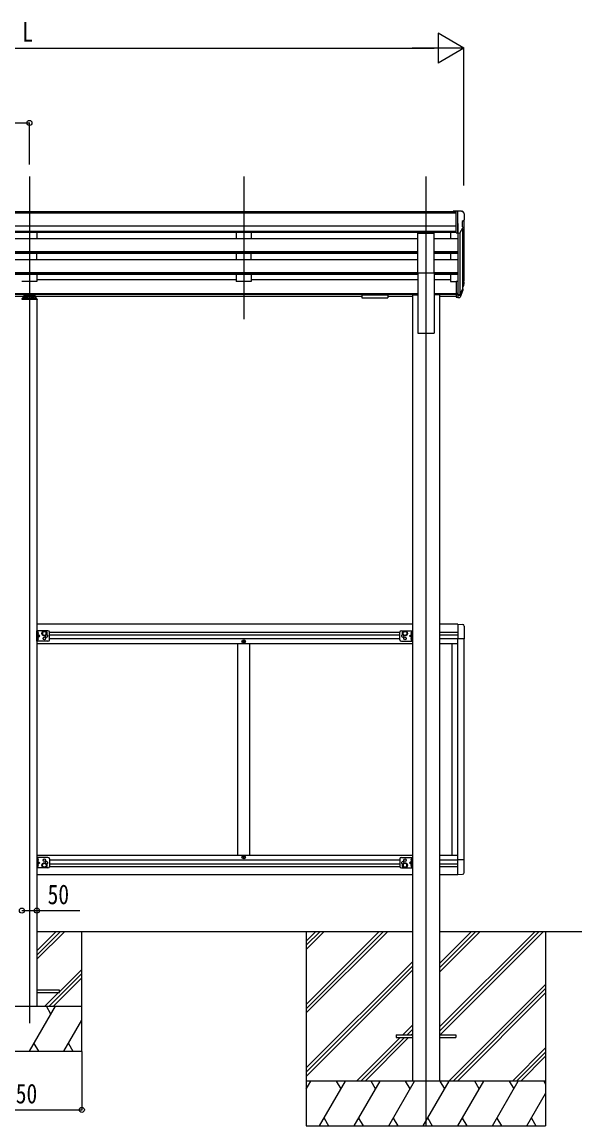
# Model space of a CAD drawing. Units: millimetres, scale not verified. Extents: x -10512 to 10512, y -7425 to 7425.
# Drawn here: x -496 to 1375, y -4235 to -544 of the extents above; entities that cross this region are included whole.
import ezdxf
from ezdxf.enums import TextEntityAlignment as Align

# ---------------------------------------------------------------- set-up
doc = ezdxf.new("R2010")
doc.units = ezdxf.units.MM
doc.header["$LTSCALE"] = 30
for name, color, linetype in [('0-3_YKK_12', 2, 'Continuous'), ('0-4_YKK_13', 4, 'Continuous'), ('0-5_YKK_A1', 4, 'Continuous'), ('0-6_YKK_D', 6, 'Continuous')]:
    doc.layers.add(name, color=color, linetype=linetype)
doc.styles.add('ＭＳ ゴシック', font='')
doc.styles.get('ＭＳ ゴシック').set_extended_font_data('MS Gothic')

msp = doc.modelspace()

# ---------------------------------------------------------------- linework, layer by layer
at = {"layer": '0-3_YKK_12'}
for p, q in [((-471.35, -1060.15), (-471.35, -1537.67)), ((244.65, -1060.15), (244.65, -1537.67)), ((-471.35, -1464.57), (-471.35, -3891.42))]:
    msp.add_line(p, q, dxfattribs=at)
msp.add_lwpolyline([(853.65, -1060.15), (853.65, -3984.56), (853.65, -4234.56)], dxfattribs=at)
at = {"layer": '0-4_YKK_13'}
for p, q in [((954.15, -1176.54), (944.15, -1176.63)), ((944.15, -1178.14), (944.15, -1176.63)), ((954.15, -1248.52), (954.15, -1176.54)), ((972.65, -1176.54), (954.15, -1176.54)), ((960.65, -1249.52), (960.65, -1176.54)), ((972.65, -1176.54), (974.98, -1176.68)), ((975.74, -1177.11), (979.81, -1182.91)), ((974.65, -1211.05), (974.65, -1227.33)), ((980.12, -1207.72), (974.8, -1210.79)), ((982.65, -1185.91), (982.65, -1186.54)), ((881.15, -1381.99), (881.15, -1250.19)), ((954.15, -1248.52), (960.65, -1248.52)), ((960.65, -1249.52), (965.86, -1249.21)), ((968.28, -1247.71), (977.28, -1232.12)), ((826.15, -1381.99), (881.15, -1381.99)), ((954.15, -1410.26), (954.15, -1464.29)), ((954.15, -1410.26), (960.65, -1410.26)), ((960.65, -1410.26), (960.65, -1465.04)), ((967.09, -1454.62), (974.84, -1439.21)), ((978.95, -1423.07), (975.68, -1430.14)), ((979.56, -1424.45), (975.68, -1432.4)), ((977.24, -1435.73), (976.9, -1440.13)), ((-445.85, -1471.56), (-496.85, -1471.56)), ((-447.35, -1468.56), (-495.35, -1468.56)), ((-493.85, -1464.09), (-493.85, -1468.56)), ((-491.35, -1461.52), (-489.85, -1461.52)), ((-491.35, -1464.04), (-491.35, -1468.56)), ((-491.35, -1464.04), (-489.85, -1464.04)), ((-491.35, -1465.93), (-451.35, -1465.93)), ((-452.85, -1455.6), (-489.85, -1455.6)), ((-489.85, -1455.6), (-489.85, -1464.04)), ((-489.85, -1458.09), (-452.85, -1458.09)), ((-487.25, -1460.53), (-487.25, -1461.01)), ((-483.8, -1462.41), (-483.8, -1462.75)), ((-481.84, -1462.09), (-481.84, -1462.42)), ((-481.35, -1461.18), (-481.35, -1463.86)), ((-480.86, -1462.09), (-480.86, -1462.42)), ((-478.9, -1462.75), (-478.9, -1462.41)), ((-475.45, -1460.53), (-475.45, -1461.01)), ((-467.25, -1460.53), (-467.25, -1461.01)), ((-463.8, -1462.41), (-463.8, -1462.75)), ((-461.84, -1462.09), (-461.84, -1462.42)), ((-461.35, -1461.18), (-461.35, -1463.86)), ((-460.86, -1462.09), (-460.86, -1462.42)), ((-458.9, -1462.75), (-458.9, -1462.41)), ((-455.45, -1460.53), (-455.45, -1461.01)), ((-452.85, -1455.6), (-452.85, -1464.04)), ((-452.85, -1461.52), (-451.35, -1461.52)), ((-452.85, -1464.04), (-451.35, -1464.04)), ((-451.35, -1464.04), (-451.35, -1468.56)), ((-448.85, -1468.56), (-448.85, -1464.09)), ((-445.85, -1470.06), (-445.85, -1471.56)), ((639.65, -1454.84), (639.65, -1465.6)), ((639.65, -1455.03), (639.65, -1456.58)), ((641.65, -1454.18), (724.65, -1454.18)), ((641.65, -1456.36), (724.65, -1456.36)), ((641.65, -1466.27), (724.65, -1466.27)), ((726.65, -1454.84), (726.65, -1465.6)), ((954.15, -1450.39), (960.65, -1450.39)), ((954.15, -1455.27), (960.65, -1455.27)), ((954.15, -1464.29), (960.65, -1464.29)), ((960.65, -1455.29), (965.79, -1455.29)), ((960.65, -1457.1), (965.5, -1457.1)), ((960.65, -1465.04), (965.5, -1465.04)), ((976.29, -1439.57), (968.1, -1455.75)), ((976.9, -1440.13), (968.1, -1463.68)), ((-446.35, -2614.06), (-446.35, -2579.06)), ((-409.35, -2579.06), (-446.35, -2579.06)), ((-443.85, -2614.06), (-443.85, -2579.06)), ((-443.85, -2582.86), (-443.56, -2582.86)), ((-443.85, -2582.86), (-443.85, -2592.26)), ((-443.56, -2582.86), (-443.56, -2592.26)), ((771.45, -2579.06), (808.45, -2579.06)), ((805.95, -2582.86), (805.66, -2582.86)), ((805.66, -2582.86), (805.66, -2592.26)), ((805.95, -2614.06), (805.95, -2579.06)), ((805.95, -2582.86), (805.95, -2592.26)), ((808.45, -2614.06), (808.45, -2579.06)), ((960.65, -2557.06), (975.94, -2557.86)), ((960.65, -2557.06), (960.65, -2606.25)), ((981.15, -2563.35), (981.15, -2606.25)), ((-409.35, -2614.06), (-446.35, -2614.06)), ((-443.82, -2586.41), (-444.43, -2587.56)), ((-443.82, -2588.7), (-444.43, -2587.56)), ((-443.82, -2604.41), (-444.43, -2605.56)), ((-443.82, -2606.7), (-444.43, -2605.56)), ((-443.56, -2592.26), (-443.85, -2592.26)), ((-443.85, -2596.56), (-436.85, -2596.56)), ((-443.56, -2600.86), (-443.85, -2600.86)), ((-443.85, -2610.26), (-443.85, -2600.86)), ((-443.85, -2610.26), (-443.56, -2610.26)), ((-441.74, -2585.41), (-443.76, -2586.41)), ((-441.74, -2589.71), (-443.76, -2588.7)), ((-441.74, -2603.41), (-443.76, -2604.41)), ((-441.74, -2607.71), (-443.76, -2606.7)), ((-443.56, -2610.26), (-443.56, -2600.86)), ((-404.35, -2609.06), (-404.35, -2584.06)), ((246.15, -2615.56), (247.15, -2615.56)), ((766.45, -2609.06), (766.45, -2584.06)), ((771.45, -2614.06), (808.45, -2614.06)), ((805.95, -2596.56), (798.95, -2596.56)), ((803.84, -2585.41), (805.86, -2586.41)), ((803.84, -2589.71), (805.86, -2588.7)), ((803.84, -2603.41), (805.86, -2604.41)), ((803.84, -2607.71), (805.86, -2606.7)), ((805.66, -2592.26), (805.95, -2592.26)), ((805.66, -2600.86), (805.95, -2600.86)), ((805.66, -2610.26), (805.66, -2600.86)), ((805.95, -2610.26), (805.66, -2610.26)), ((805.93, -2586.41), (806.54, -2587.56)), ((805.93, -2588.7), (806.54, -2587.56)), ((805.93, -2604.41), (806.54, -2605.56)), ((805.93, -2606.7), (806.54, -2605.56)), ((805.95, -2610.26), (805.95, -2600.86)), ((981.15, -2606.25), (960.65, -2606.25)), ((-446.35, -3337.06), (-446.35, -3372.06)), ((-409.35, -3337.06), (-446.35, -3337.06)), ((-443.82, -3344.41), (-444.43, -3345.56)), ((-443.82, -3346.7), (-444.43, -3345.56)), ((-443.85, -3337.06), (-443.85, -3372.06)), ((-443.85, -3340.86), (-443.56, -3340.86)), ((-443.85, -3340.86), (-443.85, -3350.26)), ((-443.56, -3350.26), (-443.85, -3350.26)), ((-443.85, -3354.56), (-436.85, -3354.56)), ((-441.74, -3343.41), (-443.76, -3344.41)), ((-441.74, -3347.71), (-443.76, -3346.7)), ((-443.56, -3340.86), (-443.56, -3350.26)), ((-404.35, -3342.06), (-404.35, -3367.06)), ((246.15, -3335.56), (247.15, -3335.56)), ((766.45, -3342.06), (766.45, -3367.06)), ((771.45, -3337.06), (808.45, -3337.06)), ((805.95, -3354.56), (798.95, -3354.56)), ((803.84, -3343.41), (805.86, -3344.41)), ((803.84, -3347.71), (805.86, -3346.7)), ((805.95, -3340.86), (805.66, -3340.86)), ((805.66, -3340.86), (805.66, -3350.26)), ((805.66, -3350.26), (805.95, -3350.26)), ((805.93, -3344.41), (806.54, -3345.56)), ((805.93, -3346.7), (806.54, -3345.56)), ((805.95, -3337.06), (805.95, -3372.06)), ((805.95, -3340.86), (805.95, -3350.26)), ((808.45, -3337.06), (808.45, -3372.06)), ((981.15, -3344.87), (960.65, -3344.87)), ((960.65, -3394.06), (960.65, -3344.87)), ((981.15, -3387.76), (981.15, -3344.87)), ((-409.35, -3372.06), (-446.35, -3372.06)), ((-443.82, -3362.41), (-444.43, -3363.56)), ((-443.82, -3364.7), (-444.43, -3363.56)), ((-443.56, -3358.86), (-443.85, -3358.86)), ((-443.85, -3368.26), (-443.85, -3358.86)), ((-443.85, -3368.26), (-443.56, -3368.26)), ((-441.74, -3361.41), (-443.76, -3362.41)), ((-441.74, -3365.71), (-443.76, -3364.7)), ((-443.56, -3368.26), (-443.56, -3358.86)), ((771.45, -3372.06), (808.45, -3372.06)), ((803.84, -3361.41), (805.86, -3362.41)), ((803.84, -3365.71), (805.86, -3364.7)), ((805.66, -3358.86), (805.95, -3358.86)), ((805.66, -3368.26), (805.66, -3358.86)), ((805.95, -3368.26), (805.66, -3368.26)), ((805.93, -3362.41), (806.54, -3363.56)), ((805.93, -3364.7), (806.54, -3363.56)), ((805.95, -3368.26), (805.95, -3358.86)), ((960.65, -3394.06), (975.94, -3393.26)), ((-446.35, -3788.56), (-371.35, -3788.56)), ((753.65, -3930.06), (753.65, -3939.06)), ((753.65, -3930.06), (808.45, -3930.06)), ((753.65, -3939.06), (808.45, -3939.06)), ((898.85, -3930.06), (953.65, -3930.06)), ((898.85, -3939.06), (953.65, -3939.06)), ((953.65, -3930.06), (953.65, -3939.06))]:
    msp.add_line(p, q, dxfattribs=at)
for points in [[(826.15, -1381.99), (826.15, -1250.19), (881.15, -1250.19)], [(-482.82, -1462.65), (-482.63, -1462.67), (-482.55, -1462.68), (-482.44, -1462.68), (-482.27, -1462.67), (-482.13, -1462.64), (-482, -1462.6), (-481.91, -1462.55), (-481.86, -1462.49)], [(-480.84, -1462.49), (-480.78, -1462.55), (-480.69, -1462.6), (-480.57, -1462.64), (-480.42, -1462.67), (-480.25, -1462.68), (-480.15, -1462.68), (-480.07, -1462.67), (-479.88, -1462.65)], [(-462.82, -1462.65), (-462.63, -1462.67), (-462.55, -1462.68), (-462.44, -1462.68), (-462.27, -1462.67), (-462.13, -1462.64), (-462, -1462.6), (-461.91, -1462.55), (-461.86, -1462.49)], [(-460.84, -1462.49), (-460.78, -1462.55), (-460.69, -1462.6), (-460.57, -1462.64), (-460.42, -1462.67), (-460.25, -1462.68), (-460.15, -1462.68), (-460.07, -1462.67), (-459.88, -1462.65)], [(639.65, -1454.84), (639.69, -1454.65), (639.77, -1454.51), (639.87, -1454.42), (639.97, -1454.36), (640.09, -1454.31), (640.39, -1454.25), (640.88, -1454.2), (641.42, -1454.18), (641.65, -1454.18)], [(639.65, -1465.6), (639.69, -1465.8), (639.77, -1465.94), (639.87, -1466.03), (639.97, -1466.09), (640.09, -1466.14), (640.39, -1466.2), (640.88, -1466.24), (641.42, -1466.26), (641.65, -1466.27)], [(724.65, -1454.18), (725, -1454.18), (725.53, -1454.21), (725.98, -1454.26), (726.29, -1454.34), (726.46, -1454.44), (726.58, -1454.57), (726.64, -1454.75), (726.65, -1454.84)], [(724.65, -1466.27), (725, -1466.26), (725.53, -1466.24), (725.98, -1466.19), (726.29, -1466.11), (726.46, -1466.01), (726.58, -1465.87), (726.64, -1465.69), (726.65, -1465.6)], [(-443.25, -2601.13), (-436.85, -2596.56), (-443.25, -2591.98)], [(243.15, -2614.56), (242.15, -2614.56), (242.15, -2615.56), (243.15, -2615.56)], [(245.15, -2613.56), (245.15, -2612.56), (244.15, -2612.56), (244.15, -2613.56)], [(244.15, -2616.56), (244.15, -2617.56), (245.15, -2617.56), (245.15, -2616.56)], [(247.15, -2615.56), (247.15, -2614.56), (246.15, -2614.56)], [(805.35, -2601.13), (798.95, -2596.56), (805.35, -2591.98)], [(-443.25, -3349.98), (-436.85, -3354.56), (-443.25, -3359.13)], [(243.15, -3336.56), (242.15, -3336.56), (242.15, -3335.56), (243.15, -3335.56)], [(244.15, -3334.56), (244.15, -3333.56), (245.15, -3333.56), (245.15, -3334.56)], [(245.15, -3337.56), (245.15, -3338.56), (244.15, -3338.56), (244.15, -3337.56)], [(247.15, -3335.56), (247.15, -3336.56), (246.15, -3336.56)], [(805.35, -3349.98), (798.95, -3354.56), (805.35, -3359.13)], [(-371.35, -3788.56), (-371.35, -3780.56), (-446.35, -3780.56)]]:
    msp.add_lwpolyline(points, dxfattribs=at)
for points in [[(-421.35, -2580.55), (-427.85, -2584.3), (-427.85, -2591.81), (-421.35, -2595.56), (-414.85, -2591.81), (-414.85, -2584.3)], [(783.45, -2580.55), (789.95, -2584.3), (789.95, -2591.81), (783.45, -2595.56), (776.95, -2591.81), (776.95, -2584.3)], [(-421.35, -3370.56), (-427.85, -3366.81), (-427.85, -3359.31), (-421.35, -3355.55), (-414.85, -3359.31), (-414.85, -3366.81)], [(783.45, -3370.56), (789.95, -3366.81), (789.95, -3359.31), (783.45, -3355.55), (776.95, -3359.31), (776.95, -3366.81)]]:
    msp.add_lwpolyline(points, close=True, dxfattribs=at)
for centre, radius in [((-421.35, -2588.06), 8.5), ((-421.35, -2588.06), 7.5), ((-421.35, -2588.06), 6.5), ((783.45, -2588.06), 8.5), ((783.45, -2588.06), 7.5), ((783.45, -2588.06), 6.5), ((-421.35, -2605.06), 4.25), ((244.65, -2615.06), 5.9), ((783.45, -2605.06), 4.25), ((-421.35, -3363.06), 8.5), ((-421.35, -3363.06), 7.5), ((-421.35, -3363.06), 6.5), ((-421.35, -3346.06), 4.25), ((244.65, -3336.06), 5.9), ((783.45, -3363.06), 8.5), ((783.45, -3363.06), 7.5), ((783.45, -3363.06), 6.5), ((783.45, -3346.06), 4.25)]:
    msp.add_circle(centre, radius, dxfattribs=at)
for centre, radius, start, end in [((974.92, -1177.68), 1, 35, 86.5), ((974.95, -1211.05), 0.3, 120, 180), ((979.65, -1185.91), 3, 0, 87), ((975.75, -1203.35), 6.18, 315.00103, 354.2965), ((780.65, -1186.54), 202, 355.05096, 0), ((965.68, -1246.21), 3, 273.5, 330), ((974.95, -1227.33), 0.3, 180, 265.2833), ((974.68, -1230.62), 3, 330, 85.2833), ((950.07, -1413.58), 30.41, 341.80266, 352.8448), ((951.47, -1415.34), 29.53, 342.01856, 353.49194), ((-495.35, -1470.06), 1.5, 90, 180), ((-447.35, -1470.06), 1.5, 0, 90), ((-447.45, -2587.56), 6.1, 309.60193, 50.39807), ((-409.35, -2584.06), 5, 0, 90), ((771.45, -2584.06), 5, 90, 180), ((809.55, -2587.56), 6.1, 129.60193, 230.39807), ((975.65, -2563.35), 5.5, 0, 87), ((-447.45, -2605.56), 6.1, 309.60193, 50.39807), ((-414.35, -2596.56), 4.25, 173.70569, 85.23923), ((-409.35, -2609.06), 5, 270, 0), ((243.15, -2613.56), 1, 270, 0), ((243.15, -2616.56), 1, 0, 90), ((246.15, -2613.56), 1, 180, 270), ((246.15, -2616.56), 1, 90, 180), ((771.45, -2609.06), 5, 180, 270), ((776.45, -2596.56), 4.25, 94.76077, 6.29431), ((809.55, -2605.56), 6.1, 129.60193, 230.39807), ((-447.45, -3345.56), 6.1, 309.60193, 50.39807), ((-414.35, -3354.56), 4.25, 274.76077, 186.29431), ((-409.35, -3342.06), 5, 0, 90), ((243.15, -3334.56), 1, 270, 0), ((243.15, -3337.56), 1, 0, 90), ((246.15, -3334.56), 1, 180, 270), ((246.15, -3337.56), 1, 90, 180), ((771.45, -3342.06), 5, 90, 180), ((776.45, -3354.56), 4.25, 353.70569, 265.23923), ((809.55, -3345.56), 6.1, 129.60193, 230.39807), ((-447.45, -3363.56), 6.1, 309.60193, 50.39807), ((-409.35, -3367.06), 5, 270, 0), ((771.45, -3367.06), 5, 180, 270), ((809.55, -3363.56), 6.1, 129.60193, 230.39807), ((975.65, -3387.76), 5.5, 273, 0)]:
    msp.add_arc(centre, radius, start, end, dxfattribs=at)
for centre, major_axis, ratio, start_param, end_param in [((890.73, -1415.67), (88.05, 0), 0.90356, 5.9828017, 6.0168888), ((975.94, -1435.73), (-1.3, 0), 0.90356, 2.9359903, 4.9130961), ((890.02, -1419.54), (89.07, 0), 0.90356, 6.0316505, 6.077583), ((892.79, -1409.09), (-87.93, 4.42), 0.541684, 3.060334, 3.2172517), ((892, -1415.77), (89.06, 1.43), 0.57596, 6.1985533, 6.3701348), ((-491.35, -1464.09), (0, 2.57), 0.97237, 6.2831853, 7.8539816), ((-481.35, -1460.53), (5.9, 0), 0.342073, 0, 3.1415927), ((-481.35, -1455.24), (8.02, 0), 0.939674, 4.4018361, 4.5279947), ((-481.35, -1455.57), (8.02, 0), 0.939674, 4.4018361, 4.5279947), ((-481.35, -1454.57), (8.02, 0), 0.939674, 4.6512338, 4.7735441), ((-481.35, -1455.24), (-8.02, 0), 0.939674, 1.7551906, 1.8813492), ((-481.35, -1455.57), (-8.02, 0), 0.939674, 1.7551906, 1.8813492), ((-461.35, -1460.53), (5.9, 0), 0.342073, 0, 3.1415927), ((-461.35, -1455.24), (8.02, 0), 0.939674, 4.4018361, 4.5279947), ((-461.35, -1455.57), (8.02, 0), 0.939674, 4.4018361, 4.5279947), ((-461.35, -1454.57), (8.02, 0), 0.939674, 4.6512338, 4.7735441), ((-461.35, -1455.24), (-8.02, 0), 0.939674, 1.7551906, 1.8813492), ((-461.35, -1455.57), (-8.02, 0), 0.939674, 1.7551906, 1.8813492), ((-451.35, -1464.09), (0, 2.57), 0.97237, 4.712389, 6.2831853), ((641.65, -1456.58), (2, 0), 0.109601, 1.5707963, 3.1415927), ((724.65, -1456.58), (2, 0), 0.109601, 0, 1.5707963), ((965.5, -1454.39), (3, 0), 0.90356, 4.712389, 5.7595865), ((965.5, -1462.32), (-3, 0), 0.90356, 1.5707963, 2.6179939), ((965.79, -1453.94), (1.5, 0), 0.90356, 4.712389, 5.7595865)]:
    msp.add_ellipse(centre, major_axis=major_axis, ratio=ratio, start_param=start_param, end_param=end_param, dxfattribs=at)
for centre in [(-481.35, -1461.01), (-461.35, -1461.01)]:
    msp.add_ellipse(centre, major_axis=(5.9, 0), ratio=0.342073, dxfattribs=at)
at = {"layer": '0-5_YKK_A1'}
for p, q in [((954.15, -1178.14), (-1896.85, -1178.14)), ((954.15, -1183.36), (-1896.85, -1183.36)), ((960.65, -1217.64), (960.65, -1410.26)), ((980.65, -1207.12), (980.65, -1409.9)), ((954.15, -1226.89), (-1896.85, -1226.89)), ((954.15, -1244.74), (-1896.85, -1244.74)), ((954.15, -1247.99), (-1896.85, -1247.99)), ((-446.35, -1248.09), (-446.35, -1268.57)), ((219.65, -1248.09), (219.65, -1268.57)), ((269.65, -1248.09), (269.65, -1268.57)), ((935.65, -1247.99), (935.65, -1268.57)), ((966.65, -1249.05), (966.66, -1455.04)), ((975.68, -1234.89), (975.68, -1436.61)), ((826.15, -1268.57), (-1768.85, -1268.57)), ((-446.35, -1268.57), (-496.35, -1268.57)), ((269.65, -1268.57), (219.65, -1268.57)), ((960.65, -1268.57), (881.15, -1268.57)), ((826.15, -1311.93), (-1768.85, -1311.93)), ((826.15, -1313.43), (-1768.85, -1313.43)), ((826.15, -1317.75), (-1768.85, -1317.75)), ((-446.35, -1338.67), (-446.35, -1317.75)), ((219.65, -1317.75), (219.65, -1338.67)), ((269.65, -1338.67), (269.65, -1317.75)), ((960.65, -1311.93), (881.15, -1311.93)), ((960.65, -1313.43), (881.15, -1313.43)), ((960.65, -1317.75), (881.15, -1317.75)), ((935.65, -1317.75), (935.65, -1338.67)), ((826.15, -1338.67), (-1768.85, -1338.67)), ((-446.35, -1338.67), (-496.35, -1338.67)), ((269.65, -1338.67), (219.65, -1338.67)), ((960.65, -1338.67), (881.15, -1338.67)), ((826.15, -1382.04), (-1768.85, -1382.04)), ((826.15, -1383.53), (-1768.85, -1383.53)), ((826.15, -1387.85), (-1768.85, -1387.85)), ((-446.35, -1387.85), (-446.35, -1410.89)), ((219.65, -1387.85), (219.65, -1410.89)), ((269.65, -1387.85), (269.65, -1410.89)), ((881.15, -1381.99), (881.15, -1584.56)), ((960.65, -1382.04), (881.15, -1382.04)), ((960.65, -1383.53), (881.15, -1383.53)), ((960.65, -1387.85), (881.15, -1387.85)), ((935.65, -1387.85), (935.65, -1410.89)), ((-446.35, -1410.89), (-496.35, -1410.89)), ((219.65, -1405.95), (-446.35, -1405.95)), ((269.65, -1410.89), (219.65, -1410.89)), ((826.15, -1405.95), (269.65, -1405.95)), ((935.65, -1405.95), (881.15, -1405.95)), ((935.65, -1410.89), (954.15, -1410.89)), ((826.15, -1452.97), (-1768.85, -1452.97)), ((826.15, -1454.36), (-1768.85, -1454.36)), ((639.65, -1462.05), (-1582.35, -1462.05)), ((-446.35, -1471.56), (-446.35, -3834.56)), ((808.45, -1462.05), (726.65, -1462.05)), ((808.45, -1455.56), (826.15, -1455.56)), ((808.45, -1455.56), (808.45, -4084.56)), ((954.15, -1452.97), (881.15, -1452.97)), ((954.15, -1454.36), (881.15, -1454.36)), ((898.85, -1455.56), (881.15, -1455.56)), ((898.85, -1455.56), (898.85, -4084.56)), ((954.15, -1462.05), (898.85, -1462.05)), ((808.45, -2557.56), (-446.35, -2557.56)), ((960.65, -2557.56), (898.85, -2557.56)), ((-404.37, -2583.56), (766.48, -2583.56)), ((-404.35, -2592.56), (766.45, -2592.56)), ((766.45, -2606.06), (-404.35, -2606.06)), ((898.85, -2583.56), (960.65, -2583.56)), ((898.85, -2592.56), (960.65, -2592.56)), ((960.65, -2606.06), (898.85, -2606.06)), ((960.65, -3344.87), (960.65, -2606.06)), ((980.65, -2606.25), (980.65, -3344.86)), ((-446.35, -2621.56), (808.45, -2621.56)), ((224.65, -3329.56), (224.65, -2621.56)), ((264.65, -3329.56), (264.65, -2621.56)), ((898.85, -2621.56), (960.65, -2621.56)), ((940.65, -3329.56), (940.65, -2621.56)), ((-446.35, -3329.56), (808.45, -3329.56)), ((-404.35, -3345.06), (766.45, -3345.06)), ((898.85, -3329.56), (960.65, -3329.56)), ((898.85, -3345.06), (960.65, -3345.06)), ((-446.35, -3393.56), (808.45, -3393.56)), ((-404.37, -3367.56), (766.48, -3367.56)), ((-404.35, -3358.56), (766.45, -3358.56)), ((898.85, -3358.56), (960.65, -3358.56)), ((898.85, -3367.56), (960.65, -3367.56)), ((898.85, -3393.56), (960.65, -3393.56)), ((-446.35, -3584.56), (808.45, -3584.56)), ((-446.35, -3677.32), (-353.58, -3584.56)), ((-446.35, -3663.18), (-367.73, -3584.56)), ((-446.35, -3649.04), (-381.87, -3584.56)), ((-296.35, -3984.56), (-296.35, -3584.56)), ((453.45, -3584.56), (453.45, -4234.56)), ((453.45, -3828.73), (697.63, -3584.56)), ((453.45, -3842.88), (711.77, -3584.56)), ((453.45, -3857.02), (725.92, -3584.56)), ((453.45, -3644.89), (513.78, -3584.56)), ((453.45, -3630.75), (499.64, -3584.56)), ((453.45, -3616.6), (485.5, -3584.56)), ((898.85, -3584.56), (1374.69, -3584.56)), ((898.85, -3932.12), (1246.42, -3584.56)), ((898.85, -3903.83), (1218.13, -3584.56)), ((898.85, -3917.97), (1232.27, -3584.56)), ((898.85, -3719.99), (1034.28, -3584.56)), ((898.85, -3691.7), (1006, -3584.56)), ((898.85, -3705.84), (1020.14, -3584.56)), ((1253.45, -3584.56), (1253.45, -4234.56)), ((453.45, -4040.87), (808.45, -3685.87)), ((-405.59, -3834.56), (-296.35, -3725.31)), ((-371.35, -3786.17), (-296.35, -3711.17)), ((453.45, -4055.01), (808.45, -3700.01)), ((453.45, -4069.15), (808.45, -3714.15)), ((-391.45, -3834.56), (-296.35, -3739.45)), ((930.26, -4084.56), (1253.45, -3761.37)), ((-419.74, -3834.56), (-373.74, -3788.56)), ((944.4, -4084.56), (1253.45, -3775.51)), ((958.55, -4084.56), (1253.45, -3789.65)), ((-646.35, -3834.56), (-296.35, -3834.56)), ((-471.34, -3984.56), (-384.74, -3834.56)), ((-399.74, -3860.54), (-414.74, -3834.56)), ((-355.87, -3984.56), (-296.35, -3881.45)), ((776.39, -3930.06), (808.45, -3898)), ((621.89, -4084.56), (767.39, -3939.06)), ((636.04, -4084.56), (781.54, -3939.06)), ((650.18, -4084.56), (795.68, -3939.06)), ((790.54, -3930.06), (808.45, -3912.14)), ((804.68, -3930.06), (808.45, -3926.28)), ((-646.35, -3984.56), (-296.35, -3984.56)), ((-456.34, -3958.58), (-441.35, -3984.56)), ((-340.87, -3958.58), (-325.88, -3984.56)), ((1142.39, -4084.56), (1253.45, -3973.5)), ((1156.54, -4084.56), (1253.45, -3987.64)), ((1170.68, -4084.56), (1253.45, -4001.78)), ((1253.45, -4084.56), (453.45, -4084.56)), ((453.45, -4112.06), (469.33, -4084.56)), ((498.2, -4234.56), (584.8, -4084.56)), ((569.8, -4110.54), (554.8, -4084.56)), ((613.67, -4234.56), (700.27, -4084.56)), ((685.27, -4110.54), (670.27, -4084.56)), ((729.14, -4234.56), (815.74, -4084.56)), ((800.74, -4110.54), (785.74, -4084.56)), ((844.61, -4234.56), (931.21, -4084.56)), ((916.21, -4110.54), (901.21, -4084.56)), ((960.08, -4234.56), (1046.68, -4084.56)), ((1031.68, -4110.54), (1016.68, -4084.56)), ((1075.55, -4234.56), (1162.15, -4084.56)), ((1132.15, -4084.56), (1147.15, -4110.54)), ((1247.62, -4084.56), (1253.45, -4094.66)), ((1191.02, -4234.56), (1253.45, -4126.42)), ((453.45, -4234.56), (1253.45, -4234.56)), ((513.2, -4208.58), (528.2, -4234.56)), ((628.67, -4208.58), (643.67, -4234.56)), ((744.14, -4208.58), (759.14, -4234.56)), ((859.61, -4208.58), (874.61, -4234.56)), ((975.08, -4208.58), (990.08, -4234.56)), ((1090.55, -4208.58), (1105.55, -4234.56)), ((1206.02, -4208.58), (1221.02, -4234.56))]:
    msp.add_line(p, q, dxfattribs=at)
msp.add_lwpolyline([(826.15, -1381.99), (826.15, -1584.56), (881.15, -1584.56)], dxfattribs=at)
at = {"layer": '0-6_YKK_D'}
for p, q in [((980.65, -631.16), (894.05, -581.16)), ((894.05, -581.16), (894.05, -681.16)), ((-1823.35, -631.16), (880.65, -631.16)), ((980.65, -631.16), (807.45, -631.16)), ((980.65, -631.16), (894.05, -681.16)), ((980.65, -1090.74), (980.65, -630.16)), ((-1187.35, -881.16), (-471.35, -881.16)), ((-471.35, -1020.13), (-471.35, -880.16)), ((-446.35, -3463.53), (-446.35, -3515.85)), ((-296.35, -3985.56), (-296.35, -4181.83)), ((-646.35, -4180.83), (-296.35, -4180.83))]:
    msp.add_line(p, q, dxfattribs=at)
msp.add_lwpolyline([(-496.35, -3514.85), (-446.35, -3514.85), (-303.41, -3514.85)], dxfattribs=at)
for centre in [(-471.35, -881.16), (-496.35, -3514.85), (-446.35, -3514.85), (-296.35, -4180.83)]:
    msp.add_circle(centre, 8.5, dxfattribs=at)

# ---------------------------------------------------------------- texts
at = {"layer": '0-6_YKK_D', "style": 'ＭＳ ゴシック', "width": 0.8}
for s, p in [('L', (-495.35, -629.86)), ('50', (-410.68, -3513.18)), ('350', (-552.95, -4179.16))]:
    msp.add_text(s, height=65.98, dxfattribs=at).set_placement(p, align=Align.BOTTOM_LEFT)

doc.saveas('drawing.dxf')
